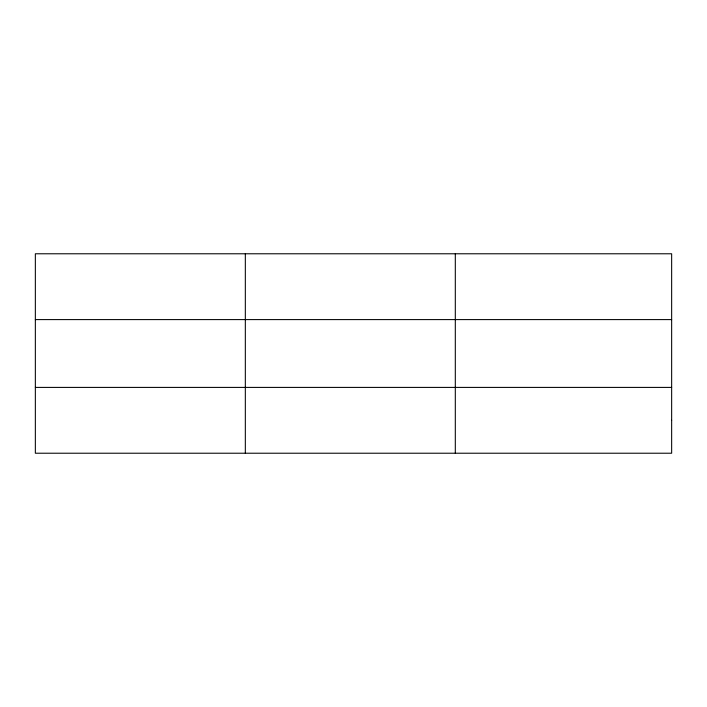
<?xml version="1.0" encoding="UTF-8"?>
<svg xmlns="http://www.w3.org/2000/svg" width="707" height="707" viewBox="0 0 707 707"><rect width="100%" height="100%" fill="white"/><g stroke="black" fill="none" stroke-linecap="round" stroke-linejoin="round"><path stroke-width="1.06" d="M245.329 453.222L245.329 253.778M455.308 453.222L455.308 253.778M35.35 319.591L671.65 319.591M35.35 387.409L671.65 387.409M671.65 420.312L671.65 453.222L35.35 453.222L35.35 253.778L671.65 253.778L671.65 420.312"/></g></svg>
